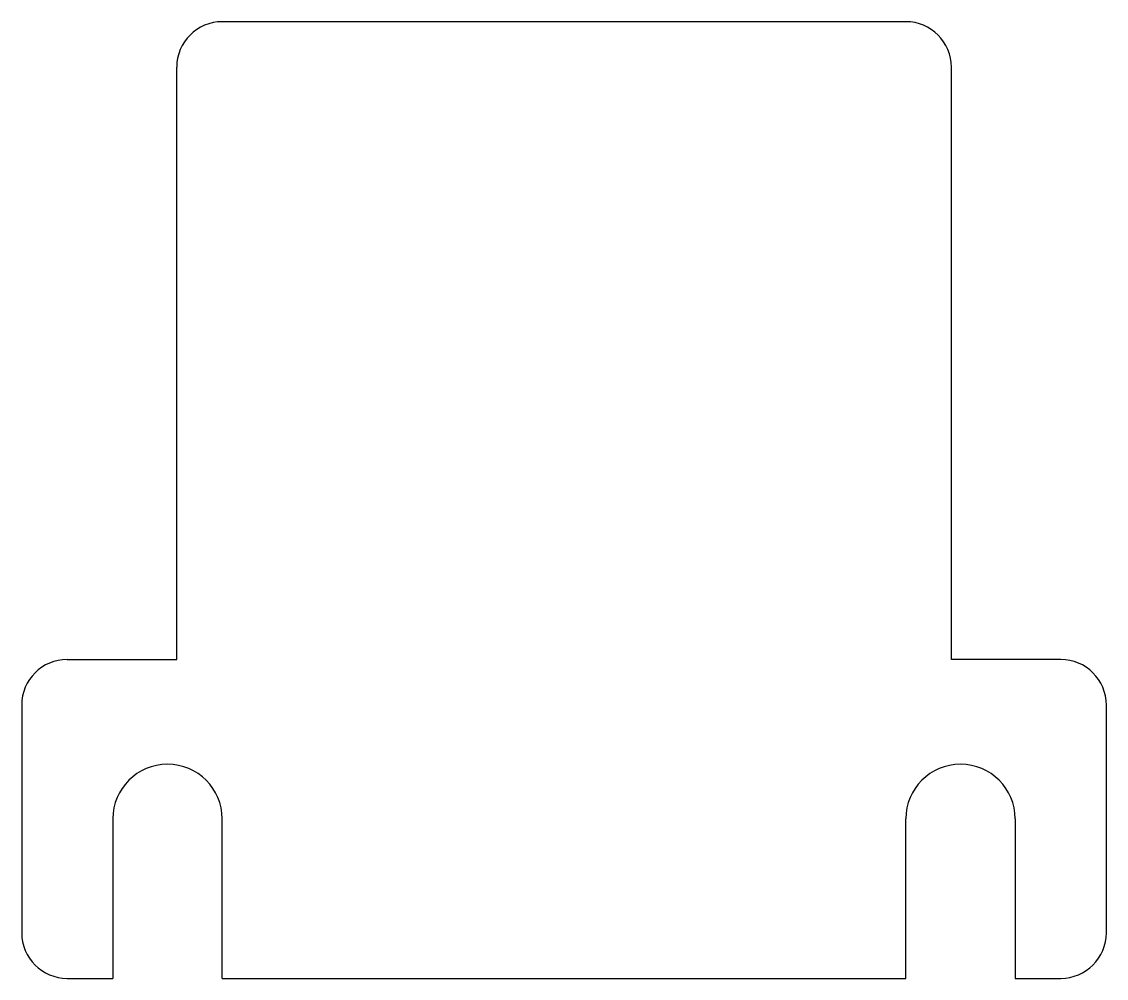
# Model space of a CAD drawing. Header units: millimetres. Extents: x 271 to 390, y 189 to 294.
import ezdxf

# ---------------------------------------------------------------- set-up
doc = ezdxf.new("R2010")
doc.units = ezdxf.units.MM
doc.layers.add('CALÇO_SABATA_T', color=7, linetype='Continuous')
doc.layers.add('Default', color=7, linetype='Continuous')

# ---------------------------------------------------------------- blocks, each defined once
blk = doc.blocks.new('SE')
at = {"layer": 'CALÇO_SABATA_T', "color": 7, "linetype": 'Continuous'}
for p, q in [((367.73, 294.28), (292.73, 294.28)), ((287.73, 224.28), (287.73, 289.28)), ((372.73, 224.28), (372.73, 289.28)), ((275.73, 224.28), (287.73, 224.28)), ((384.73, 224.28), (372.73, 224.28)), ((270.73, 219.28), (270.73, 194.28)), ((389.73, 194.28), (389.73, 219.28)), ((280.73, 206.78), (280.73, 189.28)), ((292.73, 189.28), (292.73, 206.78)), ((367.73, 189.28), (367.73, 206.78)), ((379.73, 206.78), (379.73, 189.28)), ((275.73, 189.28), (280.73, 189.28)), ((292.73, 189.28), (367.73, 189.28)), ((379.73, 189.28), (384.73, 189.28))]:
    blk.add_line(p, q, dxfattribs=at)
for centre, radius, start, end in [((292.73, 289.28), 5, 90, 180), ((367.73, 289.28), 5, 0, 90), ((275.73, 219.28), 5, 90, 180), ((384.73, 219.28), 5, 0, 90), ((286.73, 206.78), 6, 0, 180), ((373.73, 206.78), 6, 0, 180), ((275.73, 194.28), 5, 180, 270), ((384.73, 194.28), 5, 270, 0)]:
    blk.add_arc(centre, radius, start, end, dxfattribs=at)

msp = doc.modelspace()

# ---------------------------------------------------------------- block references
at = {"layer": 'Default'}
msp.add_blockref('SE', (0, 0), dxfattribs=at)

doc.saveas('drawing.dxf')
